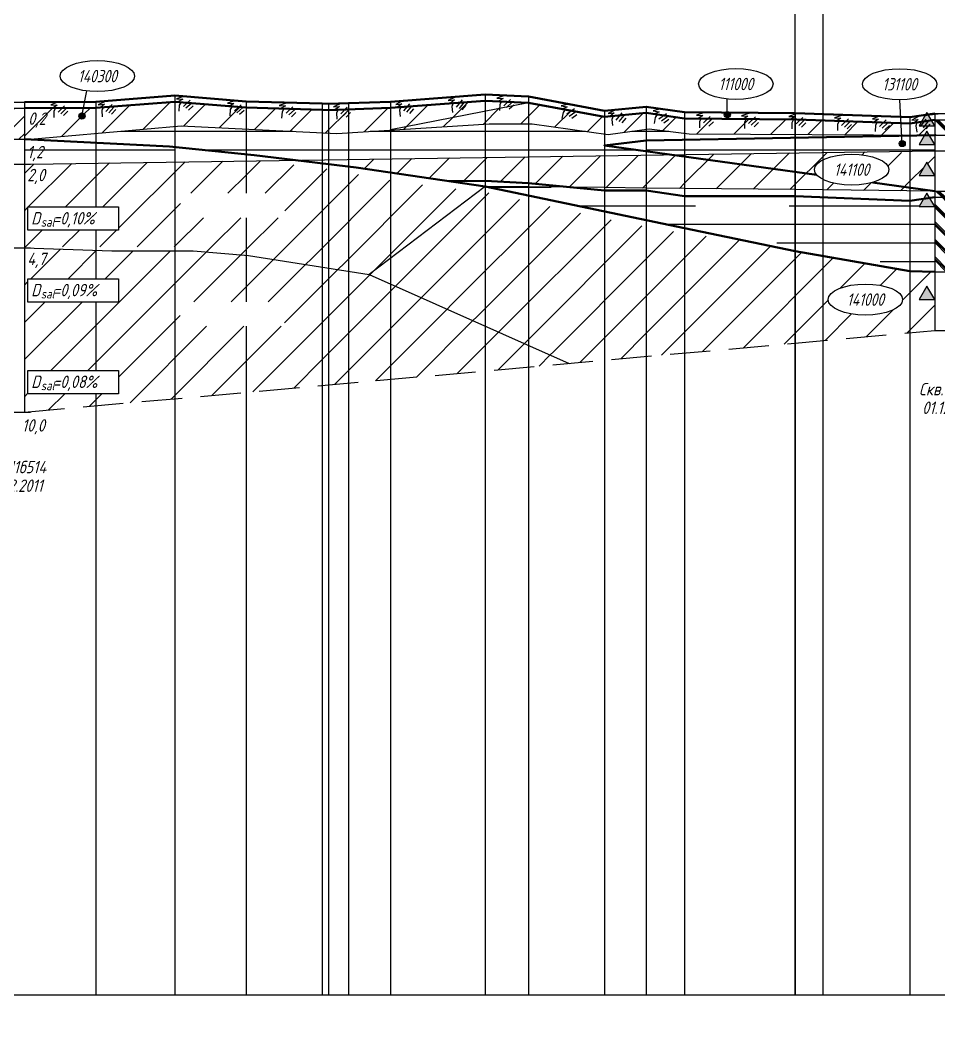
# Model space of a CAD drawing. Extents: x 0 to 1701, y -42 to 613.
# Drawn here: x 239.1 to 387.2, y 322.1 to 484.1 of the extents above; entities that cross this region are included whole.
import ezdxf
from ezdxf import colors
from ezdxf.entities.mleader import LeaderData, LeaderLine
from ezdxf.enums import TextEntityAlignment as Align
from ezdxf.math import Vec2, Vec3

# ---------------------------------------------------------------- set-up
doc = ezdxf.new("R2010")
doc.units = 0
doc.linetypes.add('ИИ27003', pattern=[9.5, 6.5, -3])
for name, color, linetype, lineweight in [('ИИ_ГЕОЛОГИЯ_025', 7, 'Continuous', 25), ('ИИ_ГЕОЛОГИЯ_050', 7, 'Continuous', 50), ('ИИ_ПРОФИЛЬ_025', 7, 'Continuous', 25)]:
    doc.layers.add(name, color=color, linetype=linetype, lineweight=lineweight)
doc.layers.add('Профиль', color=7, linetype='Continuous')
doc.layers.add('ТХ-Л', color=140, linetype='Continuous')
doc.styles.add('VNIPISIMPLEXCUR', font='simplex.shx', dxfattribs={"width": 0.8, "oblique": 15})
doc.linetypes.add('ИИ27001', pattern='A,2.5,[1,3dservice.shx,S=1.85,R=180.00002,X=0,Y=0],2.5,-1', length=6)
doc.linetypes.add('ИИ27002', pattern='A,2,-0.6,[1,3dservice.shx,S=0.6,R=30.000013,X=0.9,Y=0],-0.6,[1,3dservice.shx,S=0.6,R=-30.000013,X=0.3,Y=0],-0.6,[1,3dservice.shx,S=0.6,R=209.999975,X=-0.3,Y=0],-0.6,[1,3dservice.shx,S=0.6,R=150.000007,X=-0.9,Y=0],-0.6,2', length=7)
doc.linetypes.add('ИИ27005', pattern='A,2.5,[1,3dservice.shx,S=1.85,R=180.00002,X=0,Y=0],2.5,-2,[4,3dservice.shx,S=0.5,R=0,X=0,Y=0],-2', length=9)
pattern_1 = [(0, (-26.376, -40.787), (0, 3), [])]
pattern_2 = [(45, (-26.376, -40.787), (-3, 3), [])]
pattern_3 = [(135, (-26.376, -40.787), (-1.4142136, -1.4142136), []), (135, (-26.5174, -40.9283), (-1.4142136, -1.4142136), []), (135, (-26.2346, -40.6455), (-1.4142136, -1.4142136), [])]

# ---------------------------------------------------------------- blocks, each defined once
blk = doc.blocks.new('ИИ25020')
at = {"color": 0, "linetype": 'Continuous', "lineweight": 25}
blk.add_ellipse((0, 0), major_axis=(-6, 0), ratio=0.416667, dxfattribs=at)
at = {"color": 0, "linetype": 'Continuous', "style": 'VNIPISIMPLEXCUR', "oblique": 15, "width": 0.75}
blk.add_attdef('INDEX', text='', height=2, dxfattribs=at).set_placement((0, 0), align=Align.MIDDLE_CENTER)
blk = doc.blocks.new('ИИ25004')
at = {"linetype": 'Continuous', "lineweight": 25}
blk.add_hatch(color=0, dxfattribs=at).paths.add_polyline_path([(-2.5, 0), (0, 0), (-1.25, 2.17)])
at = {"color": 0, "linetype": 'Continuous', "lineweight": 25}
blk.add_lwpolyline([(-2.5, 0), (0, 0), (-1.25, 2.17)], close=True, dxfattribs=at)
blk = doc.blocks.new('ИИ25010')
at = {"color": 0, "linetype": 'Continuous', "lineweight": 25}
for points in [[(0, 0), (3, 0), (0.5, -1), (2.5, -1), (1, -2), (2, -2), (1.5, -3), (1.5, -5)], [(4.94, -1.23), (2.82, -3.35)], [(5.47, -2.12), (3.7, -3.88)], [(6, -3), (4.59, -4.41)]]:
    blk.add_lwpolyline(points, dxfattribs=at)
blk = doc.blocks.new('ИИ16001')
at = {"linetype": 'Continuous', "lineweight": 25}
h = blk.add_hatch(color=0, dxfattribs=at)
edge = h.paths.add_edge_path()
edge.add_arc((0, 0), 0.5, 0, 360)
at = {"color": 0, "linetype": 'Continuous', "lineweight": 25}
blk.add_circle((0, 0), 0.5, dxfattribs=at)

msp = doc.modelspace()

# ---------------------------------------------------------------- hatches: boundary and pattern name
at = {"layer": 'ИИ_ГЕОЛОГИЯ_025'}
h = msp.add_hatch(dxfattribs=at)
h.set_pattern_fill('ИИ_КОНСИСТЕНЦИЯ_04', color=256, pattern_type=2)
h.set_pattern_definition([(45, (-26.376, -40.787), (-1.4142136, 1.4142136), [])])
h.paths.add_polyline_path([(239.815, 469.925), (237.815, 469.925), (237.815, 464.925), (239.815, 464.925)])
h = msp.add_hatch(dxfattribs=at)
h.set_pattern_fill('ИИ_СУГЛИНОК', color=256, pattern_type=2)
h.set_pattern_definition(pattern_2)
h.paths.add_polyline_path([(251.315, 469.975), (249.336, 469.967), (249.183, 469.171, -0.3597467), (249.589, 468.68, -1), (248.589, 468.68, -0.4708622), (249.183, 469.171), (249.336, 469.967), (239.815, 469.925), (239.815, 464.925), (240.815, 464.925), (251.315, 465.856)])
h.paths.add_polyline_path([(264.065, 470.975), (252.496, 470.068), (252.493, 470.059), (251.994, 470.023), (252.002, 470.029), (251.315, 469.975), (251.315, 465.856), (264.065, 466.986)])
h.paths.add_polyline_path([(275.565, 470.025), (273.286, 470.213), (273.279, 470.201), (272.78, 470.229), (272.818, 470.252), (264.065, 470.975), (264.065, 466.986), (265.103, 467.078), (275.565, 466.575)])
h.paths.add_polyline_path([(239.549, 466.436), (244.092, 466.117), (245.049, 469.689), (240.506, 470.008)], flags=9)
h = msp.add_hatch(dxfattribs=at)
h.set_pattern_fill('ИИ_СУГЛИНОК', color=256, pattern_type=2)
h.set_pattern_definition(pattern_2)
h.paths.add_polyline_path([(287.815, 469.675), (281.625, 469.852), (281.615, 469.835), (281.116, 469.864), (281.121, 469.867), (275.565, 470.025), (275.565, 466.575), (287.815, 465.987)])
h.paths.add_polyline_path([(288.815, 469.625), (287.815, 469.675), (287.815, 465.987), (288.815, 465.938)])
h.paths.add_polyline_path([(292.065, 469.725), (288.815, 469.625), (288.815, 465.938), (290.181, 465.873), (292.065, 465.993)])
h.paths.add_polyline_path([(298.815, 469.975), (292.065, 469.725), (292.065, 465.993), (298.815, 466.425)])
h.paths.add_polyline_path([(314.065, 469.441), (314.065, 471.125), (308.584, 470.712), (308.437, 470.697), (308.442, 470.701), (298.815, 469.975), (298.815, 466.425)])
h.paths.add_polyline_path([(316.437, 470.546), (316.699, 471.012), (314.065, 471.125), (314.065, 469.441), (316.407, 469.904)])
h = msp.add_hatch(dxfattribs=at)
h.set_pattern_fill('ИИ_СУГЛИНОК', color=256, pattern_type=2)
h.set_pattern_definition(pattern_2)
h.paths.add_polyline_path([(314.065, 469.441), (298.815, 466.425), (314.065, 467.4)])
h.paths.add_polyline_path([(321.065, 470.825), (314.065, 469.441), (314.065, 467.4), (314.727, 467.443), (321.065, 467.443)])
h.paths.add_polyline_path([(333.315, 468.525), (326.99, 469.713), (326.983, 469.704), (326.491, 469.793), (326.513, 469.802), (321.065, 470.825), (321.065, 467.443), (321.67, 467.443), (333.315, 465.779)])
h.paths.add_polyline_path([(340.065, 469.175), (334.704, 468.659), (334.701, 468.652), (334.203, 468.605), (334.212, 468.612), (333.315, 468.525), (333.315, 465.779), (333.907, 465.694), (340.065, 466.533)])
h.paths.add_polyline_path([(346.235, 468.275), (341.822, 468.919), (341.812, 468.904), (341.318, 468.982), (341.335, 468.99), (340.065, 469.175), (340.065, 466.533), (340.549, 466.599), (346.235, 465.908)])
h = msp.add_hatch(dxfattribs=at)
h.set_pattern_fill('ИИ_ГЛИНА', color=256, pattern_type=2)
h.set_pattern_definition(pattern_1)
h.paths.add_polyline_path([(251.315, 464.356), (239.815, 464.925), (239.815, 460.925), (240.815, 460.925), (251.315, 461.08)])
h.paths.add_polyline_path([(251.315, 465.856), (240.815, 464.925), (239.815, 464.925), (251.315, 464.356)])
h.paths.add_polyline_path([(264.065, 466.986), (251.315, 465.856), (251.315, 464.356), (254.565, 464.195), (258.96, 464.179), (264.065, 464.136)])
h.paths.add_polyline_path([(264.065, 462.939), (251.315, 463.357), (251.315, 461.08), (264.065, 461.268)])
h.paths.add_polyline_path([(263.189, 463.768), (254.565, 464.195), (251.315, 464.206), (251.315, 463.357), (264.065, 462.939), (264.065, 463.679)])
h.paths.add_polyline_path([(239.41, 461.043), (243.649, 460.724), (244.606, 464.295), (240.367, 464.614)], flags=9)
h = msp.add_hatch(dxfattribs=at)
h.set_pattern_fill('ИИ_ГЛИНА', color=256, pattern_type=2)
h.set_pattern_definition(pattern_1)
h.paths.add_polyline_path([(275.565, 466.575), (265.103, 467.078), (264.065, 466.986), (264.065, 464.136), (275.565, 464.038)])
h.paths.add_polyline_path([(275.565, 464.038), (264.065, 464.136), (264.065, 463.679), (275.565, 462.519)])
h.paths.add_polyline_path([(264.676, 462.919), (264.065, 462.939), (264.065, 461.268), (275.565, 461.438), (275.565, 461.712)])
h = msp.add_hatch(dxfattribs=at)
h.set_pattern_fill('ИИ_ГЛИНА', color=256, pattern_type=2)
h.set_pattern_definition(pattern_1)
h.paths.add_polyline_path([(314.065, 467.4), (298.815, 466.425), (298.815, 463.841), (299.643, 463.834), (314.065, 463.767)])
h.paths.add_polyline_path([(314.065, 463.767), (299.643, 463.834), (298.815, 463.841), (298.815, 461.781), (314.065, 462.006)])
h.paths.add_polyline_path([(321.065, 467.443), (314.727, 467.443), (314.065, 467.4), (314.065, 463.767), (321.065, 463.734)])
h.paths.add_polyline_path([(321.065, 463.734), (314.065, 463.767), (314.065, 462.006), (321.065, 462.109)])
h = msp.add_hatch(dxfattribs=at)
h.set_pattern_fill('ИИ_ГЛИНА', color=256, pattern_type=2)
h.set_pattern_definition(pattern_1)
h.paths.add_polyline_path([(333.315, 465.779), (321.67, 467.443), (321.065, 467.443), (321.065, 463.734), (333.315, 463.677)])
h.paths.add_polyline_path([(333.315, 463.677), (321.065, 463.734), (321.065, 462.109), (333.315, 462.29)])
h.paths.add_polyline_path([(340.065, 466.533), (333.907, 465.694), (333.315, 465.779), (333.315, 463.934), (340.065, 464.721)])
h.paths.add_polyline_path([(335.238, 463.669), (333.315, 463.677), (333.315, 462.29), (340.065, 462.389), (340.065, 463.002)])
h = msp.add_hatch(dxfattribs=at)
h.set_pattern_fill('ИИ_СУГЛИНОК', color=256, pattern_type=2)
h.set_pattern_definition(pattern_2)
h.paths.add_polyline_path([(363.806, 468.1), (363.306, 468.111), (363.327, 468.125), (356.171, 468.188), (356.165, 468.176), (355.665, 468.187), (355.673, 468.192), (346.235, 468.275), (346.235, 465.908), (347, 465.815), (364.065, 465.712), (364.065, 468.118), (363.817, 468.12)])
h.paths.add_polyline_path([(371.162, 467.853), (370.662, 467.864), (370.706, 467.892), (364.33, 468.116), (364.065, 468.118), (364.065, 465.712), (381.247, 465.608), (381.145, 467.525), (371.174, 467.875)])
h.paths.add_polyline_path([(386.565, 467.075), (384.065, 467.075), (384.46, 467.76), (382.565, 467.475), (382.565, 465.6), (384.936, 465.585), (385.315, 466.24), (385.696, 465.581), (386.565, 465.575)])
h = msp.add_hatch(dxfattribs=at)
h.set_pattern_fill('ИИ_КОНСИСТЕНЦИЯ_05', color=256, pattern_type=2)
h.set_pattern_definition(pattern_3)
h.paths.add_polyline_path([(388.565, 468.075), (386.565, 468.075), (386.565, 465.575), (388.565, 465.575)])
h = msp.add_hatch(dxfattribs=at)
h.set_pattern_fill('ИИ_ГЛИНА', color=256, pattern_type=2)
h.set_pattern_definition(pattern_1)
h.paths.add_polyline_path([(287.815, 465.987), (275.565, 466.575), (275.565, 464.038), (287.815, 463.934)])
h.paths.add_polyline_path([(287.815, 463.934), (275.565, 464.038), (275.565, 462.519), (276.838, 462.39), (283.691, 461.558), (287.815, 461.619)])
h = msp.add_hatch(dxfattribs=at)
h.set_pattern_fill('ИИ_ГЛИНА', color=256, pattern_type=2)
h.set_pattern_definition(pattern_1)
h.paths.add_polyline_path([(288.815, 465.938), (287.815, 465.987), (287.815, 463.934), (288.815, 463.926)])
h.paths.add_polyline_path([(288.815, 463.926), (287.815, 463.934), (287.815, 461.619), (288.815, 461.633)])
h.paths.add_polyline_path([(292.065, 463.898), (288.815, 463.926), (288.815, 461.633), (292.065, 461.681)])
h.paths.add_polyline_path([(292.065, 465.993), (290.181, 465.873), (288.815, 465.938), (288.815, 463.926), (292.065, 463.898)])
h.paths.add_polyline_path([(298.815, 466.425), (292.065, 465.993), (292.065, 463.898), (298.815, 463.841)])
h.paths.add_polyline_path([(298.815, 463.841), (292.065, 463.898), (292.065, 461.681), (298.815, 461.781)])
h = msp.add_hatch(dxfattribs=at)
h.set_pattern_fill('ИИ_ГЛИНА', color=256, pattern_type=2)
h.set_pattern_definition(pattern_1)
h.paths.add_polyline_path([(346.235, 465.908), (340.549, 466.599), (340.065, 466.533), (340.065, 464.721), (346.235, 464.834)])
h.paths.add_polyline_path([(364.065, 465.162), (346.235, 464.834), (346.235, 463.518), (364.065, 463.146)])
h.paths.add_polyline_path([(364.065, 463.146), (346.235, 463.518), (346.235, 462.48), (364.065, 462.743)])
h = msp.add_hatch(dxfattribs=at)
h.set_pattern_fill('ИИ_ГЛИНА', color=256, pattern_type=2)
h.set_pattern_definition(pattern_1)
h.paths.add_polyline_path([(346.235, 464.834), (340.065, 464.721), (340.065, 463.646), (346.235, 463.518)])
h.paths.add_polyline_path([(346.235, 463.518), (340.065, 463.646), (340.065, 463.002), (344.068, 462.448), (346.235, 462.48)])
h.paths.add_polyline_path([(364.065, 465.162), (346.235, 464.834), (346.235, 463.518), (364.065, 463.146)])
h.paths.add_polyline_path([(364.065, 463.146), (346.235, 463.518), (346.235, 462.48), (364.065, 462.743)])
h.paths.add_polyline_path([(364.065, 465.712), (347, 465.815), (346.235, 465.908), (346.235, 464.834), (364.065, 465.162)])
h = msp.add_hatch(dxfattribs=at)
h.set_pattern_fill('ИИ_ГЛИНА', color=256, pattern_type=2)
h.set_pattern_definition(pattern_1)
h.paths.add_polyline_path([(364.065, 465.162), (346.235, 464.834), (346.235, 463.518), (364.065, 463.146)])
h.paths.add_polyline_path([(381.294, 464.739), (381.254, 465.478), (364.065, 465.162), (364.065, 463.146), (375.4, 462.911), (382.565, 463.016), (382.565, 465.502), (381.254, 465.478), (381.294, 464.739, -0.4299056), (381.82, 464.24, -1), (380.82, 464.24, -0.3986937)])
h = msp.add_hatch(dxfattribs=at)
h.set_pattern_fill('ИИ_ГЛИНА', color=256, pattern_type=2)
h.set_pattern_definition(pattern_1)
h.paths.add_polyline_path([(380.82, 464.24, -0.3986937), (381.294, 464.739), (381.254, 465.478), (364.065, 465.162), (364.065, 463.146), (375.4, 462.911), (382.565, 463.016), (382.565, 465.502), (381.254, 465.478), (381.294, 464.739, -0.4299056), (381.82, 464.24, -1)])
h = msp.add_hatch(dxfattribs=at)
h.set_pattern_fill('ИИ_ГЛИНА', color=256, pattern_type=2)
h.set_pattern_definition(pattern_1)
h.paths.add_polyline_path([(384.913, 465.545), (382.565, 465.502), (382.565, 463.016), (386.565, 463.075), (386.565, 464.075), (384.065, 464.075)])
h = msp.add_hatch(dxfattribs=at)
h.set_pattern_fill('ИИ_СУГЛИНОК', color=256, pattern_type=2)
h.set_pattern_definition(pattern_2)
h.paths.add_polyline_path([(298.815, 461.781), (292.065, 461.681), (292.065, 460.54), (293.269, 460.394), (298.815, 459.576)])
h.paths.add_polyline_path([(314.065, 462.006), (298.815, 461.781), (298.815, 459.576), (308.235, 458.186), (314.065, 458.207)])
h.paths.add_polyline_path([(321.065, 462.109), (314.065, 462.006), (314.065, 458.207), (321.065, 457.852)])
h.paths.add_polyline_path([(333.315, 462.29), (321.065, 462.109), (321.065, 457.852), (328.023, 457.181), (333.315, 457.126)])
h.paths.add_polyline_path([(340.065, 462.389), (333.315, 462.29), (333.315, 457.126), (340.065, 457.056)])
h.paths.add_polyline_path([(346.235, 462.149), (344.068, 462.448), (340.065, 462.389), (340.065, 457.056), (346.235, 456.993)])
h = msp.add_hatch(dxfattribs=at)
h.set_pattern_fill('ИИ_СУГЛИНОК', color=256, pattern_type=2)
h.set_pattern_definition(pattern_2)
h.paths.add_polyline_path([(346.235, 462.149), (346.235, 456.993), (364.065, 456.808), (364.065, 459.685)])
h.paths.add_polyline_path([(364.065, 462.743), (346.235, 462.48), (346.235, 462.149), (364.065, 459.685)])
h.paths.add_polyline_path([(382.565, 462.761), (375.4, 462.911), (364.065, 462.743), (364.065, 459.685), (364.065, 456.808), (382.565, 456.617)])
edge = h.paths.add_edge_path(flags=16)
edge.add_ellipse((373.168, 460.031), major_axis=(-6, 0), ratio=0.4166667, start_angle=0, end_angle=360)
h.paths.add_polyline_path([(368.891, 458.665), (377.177, 458.397), (377.981, 461.397), (369.695, 461.665)], flags=8)
h = msp.add_hatch(dxfattribs=at)
h.set_pattern_fill('ИИ_СУГЛИНОК', color=256, pattern_type=2)
h.set_pattern_definition(pattern_2)
h.paths.add_polyline_path([(386.565, 462.678), (385.161, 462.707), (382.565, 462.761), (382.565, 457.128), (386.565, 456.575), (386.565, 459.075), (384.065, 459.075), (385.315, 461.24), (386.565, 459.075)])
h = msp.add_hatch(dxfattribs=at)
h.set_pattern_fill('ИИ_СУГЛИНОК', color=256, pattern_type=2)
h.set_pattern_definition(pattern_2)
h.paths.add_polyline_path([(251.315, 461.08), (240.815, 460.925), (239.815, 460.925), (239.815, 447.603), (240.318, 447.561), (251.315, 447.561), (251.315, 450.263), (240.381, 450.263), (240.381, 454.018), (251.315, 454.018)])
h.paths.add_polyline_path([(264.065, 461.268), (251.315, 461.08), (251.315, 454.018), (254.985, 454.018), (254.985, 450.263), (251.315, 450.263), (251.315, 447.561), (253.723, 447.561), (264.065, 447.561)])
h.paths.add_polyline_path([(275.565, 461.438), (264.065, 461.268), (264.065, 447.561), (264.354, 447.561), (273.578, 447.465), (275.565, 447.187), (275.565, 452.283), (264.993, 452.283), (264.993, 456.211), (275.565, 456.211)])
h.paths.add_polyline_path([(239.41, 457.346), (243.953, 457.027), (244.91, 460.599), (240.367, 460.918)], flags=9)
h = msp.add_hatch(dxfattribs=at)
h.set_pattern_fill('ИИ_СУГЛИНОК', color=256, pattern_type=2)
h.set_pattern_definition(pattern_2)
h.paths.add_polyline_path([(287.815, 460.228), (279.401, 461.287), (277.749, 461.47), (275.565, 461.438), (275.565, 456.211), (281.795, 456.211), (281.795, 452.283), (275.565, 452.283), (275.565, 447.187), (287.815, 445.475)])
h.paths.add_polyline_path([(288.815, 460.102), (287.815, 460.228), (287.815, 445.475), (288.815, 445.335)])
h.paths.add_polyline_path([(292.065, 459.533), (289.235, 460.049), (288.815, 460.102), (288.815, 445.335), (292.065, 444.88)])
h.paths.add_polyline_path([(298.815, 458.302), (292.065, 459.533), (292.065, 444.88), (295.827, 444.354), (298.815, 442.922)])
h.paths.add_polyline_path([(314.065, 456.388), (300.366, 458.019), (298.815, 458.302), (298.815, 442.922), (310.532, 437.304), (314.065, 435.694)])
h.paths.add_polyline_path([(321.065, 454.873), (314.441, 456.343), (314.065, 456.388), (314.065, 435.694), (321.065, 432.505)])
h.paths.add_polyline_path([(333.315, 452.193), (325.746, 453.834), (321.065, 454.873), (321.065, 432.505), (326.051, 430.233), (329.15, 428.93), (333.315, 429.304)])
h.paths.add_polyline_path([(340.065, 450.824), (337.85, 451.21), (333.315, 452.193), (333.315, 429.304), (340.065, 429.908)])
h = msp.add_hatch(dxfattribs=at)
h.set_pattern_fill('ИИ_ГЛИНА', color=256, pattern_type=2)
h.set_pattern_definition(pattern_1)
h.paths.add_polyline_path([(321.065, 457.253), (314.065, 457.325), (321.065, 455.866)])
h.paths.add_polyline_path([(333.315, 456.671), (328.023, 457.181), (321.065, 457.253), (321.065, 455.866), (333.315, 453.312)])
h.paths.add_polyline_path([(340.065, 456.675), (333.315, 456.671), (333.315, 453.312), (340.065, 451.904)])
h.paths.add_polyline_path([(346.235, 455.775), (340.065, 456.675), (340.065, 451.904), (346.235, 450.618)])
h.paths.add_polyline_path([(364.065, 456.808), (346.235, 456.993), (346.235, 455.775), (364.065, 455.759)])
h.paths.add_polyline_path([(364.065, 455.759), (346.235, 455.775), (346.235, 450.618), (353.363, 449.117), (356.4, 448.948), (364.065, 447.757)])
h.paths.add_polyline_path([(348.003, 451.564), (348.003, 455.566), (363.072, 455.566), (363.072, 451.564)], flags=16)
h.paths.add_polyline_path([(382.565, 454.975), (364.065, 455.759), (364.065, 447.757), (366.623, 447.36), (378.436, 445.09), (382.565, 444.868)])
h.paths.add_polyline_path([(386.565, 454.075), (384.065, 454.075), (384.776, 455.307), (382.565, 454.975), (382.565, 444.868), (386.565, 444.652)])
h.paths.add_polyline_path([(347.778, 451.752), (362.521, 451.395), (363.593, 455.395), (348.85, 455.752)], flags=24)
h.paths.add_polyline_path([(349.476, 451.832), (351.234, 451.698), (351.635, 453.198), (349.878, 453.332)], flags=8)
h = msp.add_hatch(dxfattribs=at)
h.set_pattern_fill('ИИ_КОНСИСТЕНЦИЯ_05', color=256, pattern_type=2)
h.set_pattern_definition(pattern_3)
h.paths.add_polyline_path([(388.565, 456.575), (386.565, 456.575), (386.565, 455.575), (388.565, 455.575)])
h = msp.add_hatch(dxfattribs=at)
h.set_pattern_fill('ИИ_КОНСИСТЕНЦИЯ_05', color=256, pattern_type=2)
h.set_pattern_definition(pattern_3)
h.paths.add_polyline_path([(388.565, 455.575), (386.565, 455.575), (386.565, 443.575), (388.565, 443.575)])
h = msp.add_hatch(dxfattribs=at)
h.set_pattern_fill('ИИ_СУГЛИНОК', color=256, pattern_type=2)
h.set_pattern_definition(pattern_2)
h.paths.add_polyline_path([(346.235, 449.748), (340.065, 450.824), (340.065, 429.908), (346.235, 430.461)])
h.paths.add_polyline_path([(353.363, 449.117), (348.222, 449.402), (346.235, 449.748), (346.235, 430.461), (364.065, 432.059), (364.065, 446.863)])
h.paths.add_polyline_path([(364.065, 432.059), (382.565, 433.717), (382.565, 443.681), (364.065, 446.863)])
edge = h.paths.add_edge_path(flags=16)
edge.add_ellipse((375.389, 439.077), major_axis=(-6, 0), ratio=0.4166667, start_angle=0, end_angle=360)
h.paths.add_polyline_path([(370.969, 437.711), (379.54, 437.443), (380.344, 440.443), (371.773, 440.711)], flags=8)
h = msp.add_hatch(dxfattribs=at)
h.set_pattern_fill('ИИ_СУГЛИНОК', color=256, pattern_type=2)
h.set_pattern_definition(pattern_2)
h.paths.add_polyline_path([(251.315, 442.44), (251.315, 447.025), (239.815, 447.425), (239.815, 420.925), (251.315, 421.956), (251.315, 423.891), (240.381, 423.891), (240.381, 427.646), (251.315, 427.646), (251.315, 438.685), (240.381, 438.685), (240.381, 442.44)])
h.paths.add_polyline_path([(251.315, 442.44), (254.985, 442.44), (254.985, 438.685), (251.315, 438.685), (251.315, 427.646), (254.985, 427.646), (254.985, 423.891), (251.315, 423.891), (251.315, 421.956), (264.065, 423.098), (264.065, 446.935), (253.895, 446.935), (251.315, 447.025)])
h.paths.add_polyline_path([(264.065, 446.935), (264.065, 423.098), (275.565, 424.129), (275.565, 434.774), (264.914, 434.774), (264.914, 438.702), (275.565, 438.702), (275.565, 446.205), (267.003, 446.935)])
h.paths.add_polyline_path([(275.565, 446.205), (275.565, 438.702), (281.717, 438.702), (281.717, 434.774), (275.565, 434.774), (275.565, 424.129), (287.815, 425.226), (287.815, 444.298), (275.911, 446.175)])
h.paths.add_polyline_path([(239.41, 443.824), (243.953, 443.505), (244.91, 447.076), (240.367, 447.395)], flags=9)
h = msp.add_hatch(dxfattribs=at)
h.set_pattern_fill('ИИ_СУГЛИНОК', color=256, pattern_type=2)
h.set_pattern_definition(pattern_2)
h.paths.add_polyline_path([(275.565, 447.187), (273.578, 447.465), (264.354, 447.561), (264.065, 447.561), (264.065, 446.935), (267.003, 446.935), (275.565, 446.205)])
h.paths.add_polyline_path([(275.565, 447.187), (275.565, 446.205), (275.911, 446.175), (287.815, 444.298), (287.815, 445.475)])
h.paths.add_polyline_path([(288.815, 445.335), (287.815, 445.475), (287.815, 444.298), (288.815, 444.14)])
h.paths.add_polyline_path([(292.065, 444.88), (288.815, 445.335), (288.815, 444.14), (292.065, 443.627)])
h.paths.add_polyline_path([(295.827, 444.354), (292.065, 444.88), (292.065, 443.627), (295.393, 443.102), (298.815, 441.583), (298.815, 442.922)])
h.paths.add_polyline_path([(298.815, 442.922), (298.815, 441.583), (314.065, 434.813), (314.065, 435.694), (310.532, 437.304)])
h = msp.add_hatch(dxfattribs=at)
h.set_pattern_fill('ИИ_СУГЛИНОК', color=256, pattern_type=2)
h.set_pattern_definition(pattern_2)
h.paths.add_polyline_path([(288.815, 444.14), (287.815, 444.298), (287.815, 425.226), (288.815, 425.316)])
h.paths.add_polyline_path([(292.065, 443.627), (288.815, 444.14), (288.815, 425.316), (292.065, 425.607)])
h.paths.add_polyline_path([(298.815, 441.583), (295.393, 443.102), (292.065, 443.627), (292.065, 425.607), (298.815, 426.212)])
h.paths.add_polyline_path([(314.065, 434.813), (298.815, 441.583), (298.815, 426.212), (314.065, 427.579)])
h.paths.add_polyline_path([(321.065, 431.706), (314.065, 434.813), (314.065, 427.579), (321.065, 428.206)])
h.paths.add_polyline_path([(321.065, 431.706), (321.065, 428.206), (327.625, 428.794)])
h = msp.add_hatch(dxfattribs=at)
h.set_pattern_fill('ИИ_СУГЛИНОК', color=256, pattern_type=2)
h.set_pattern_definition(pattern_2)
h.paths.add_polyline_path([(385.315, 441.24), (386.565, 439.075), (386.565, 443.575), (382.565, 443.681), (382.565, 433.717), (386.565, 434.075), (386.565, 439.075), (384.065, 439.075)])
h = msp.add_hatch(dxfattribs=at)
h.set_pattern_fill('ИИ_СУГЛИНОК', color=256, pattern_type=2)
h.set_pattern_definition(pattern_2)
h.paths.add_polyline_path([(314.065, 435.694), (314.065, 434.813), (321.065, 431.706), (321.065, 432.505)])
h.paths.add_polyline_path([(321.065, 432.505), (321.065, 431.706), (327.625, 428.794), (329.15, 428.93), (326.051, 430.233)])

# ---------------------------------------------------------------- linework, layer by layer
at = {"layer": 'ИИ_ГЕОЛОГИЯ_025', "flags": 128}
for points in [[(249.089, 468.68), (249.864, 472.717)], [(237.815, 470.925), (240.815, 470.925)], [(237.815, 469.925), (240.815, 469.925)], [(239.815, 469.925), (251.315, 469.975), (264.065, 470.975), (275.565, 470.025), (287.815, 469.675), (288.815, 469.625), (292.065, 469.725), (298.815, 469.975), (314.065, 471.125), (321.065, 470.825), (333.315, 468.525), (340.065, 469.175), (346.235, 468.275), (364.065, 468.125), (382.565, 467.475), (386.565, 468.075)], [(353.119, 468.879), (353.119, 471.411)], [(381.32, 464.24), (380.943, 471.304)], [(386.565, 469.075), (389.565, 469.075)], [(240.815, 464.925), (265.103, 467.078), (290.181, 465.873), (314.727, 467.443), (321.67, 467.443), (333.907, 465.694), (340.549, 466.599), (347, 465.815), (386.565, 465.575)], [(386.565, 468.075), (389.565, 468.075)], [(386.565, 465.575), (389.565, 465.575)], [(237.815, 464.925), (240.815, 464.925)], [(240.815, 460.925), (386.565, 463.075)], [(386.565, 463.075), (389.565, 463.075)], [(237.815, 460.925), (240.815, 460.925)], [(386.565, 456.575), (364.065, 456.808), (346.235, 456.993), (340.065, 457.056), (333.315, 457.126), (321.065, 457.253), (314.065, 457.325), (321.065, 455.866), (333.315, 453.312), (340.065, 451.904), (346.235, 450.618), (364.065, 446.863), (382.907, 443.672), (386.565, 443.575)], [(386.565, 456.575), (389.565, 456.575)], [(386.565, 455.575), (389.565, 455.575)], [(237.815, 447.425), (240.815, 447.425)], [(239.815, 447.425), (253.895, 446.935), (267.003, 446.935), (275.911, 446.175), (295.393, 443.102), (327.625, 428.794)], [(386.565, 443.575), (389.565, 443.575)], [(386.565, 434.075), (389.565, 434.075)], [(237.815, 420.925), (240.815, 420.925)]]:
    msp.add_lwpolyline(points, dxfattribs=at)
at = {"layer": 'ИИ_ГЕОЛОГИЯ_025', "linetype": 'Continuous', "flags": 128}
for points in [[(239.815, 470.925), (239.815, 420.925)], [(386.565, 469.075), (386.565, 434.075)]]:
    msp.add_lwpolyline(points, dxfattribs=at)
at = {"layer": 'ИИ_ГЕОЛОГИЯ_025', "linetype": 'ИИ27002', "flags": 128}
for points in [[(321.065, 470.825), (298.815, 466.425)], [(314.065, 457.325), (295.393, 443.102)]]:
    msp.add_lwpolyline(points, dxfattribs=at)
at = {"layer": 'ИИ_ГЕОЛОГИЯ_025', "flags": 128}
for points in [[(240.381, 454.018), (254.985, 454.018), (254.985, 450.263), (240.381, 450.263)], [(240.381, 442.44), (254.985, 442.44), (254.985, 438.685), (240.381, 438.685)], [(240.381, 427.646), (254.985, 427.646), (254.985, 423.891), (240.381, 423.891)]]:
    msp.add_lwpolyline(points, close=True, dxfattribs=at)
at = {"layer": 'ИИ_ГЕОЛОГИЯ_025', "linetype": 'ИИ27003', "flags": 128}
msp.add_lwpolyline([(239.815, 420.925), (386.565, 434.075)], dxfattribs=at)
at = {"layer": 'ИИ_ГЕОЛОГИЯ_050', "linetype": 'ИИ27001', "flags": 128}
for points in [[(239.815, 470.929), (251.315, 470.975), (264.065, 471.975), (275.565, 471.025), (287.815, 470.675), (288.815, 470.625), (292.065, 470.725), (298.815, 470.975), (314.065, 472.125), (321.065, 471.825), (333.315, 469.525), (340.065, 470.175), (346.235, 469.275), (364.065, 469.125), (382.565, 468.475), (386.565, 469.075)], [(386.565, 468.075), (382.565, 467.475), (364.33, 468.116), (346.235, 468.275), (340.065, 469.175), (333.315, 468.525), (321.065, 470.825), (314.065, 471.125), (298.815, 469.975), (288.815, 469.625), (287.815, 469.675), (275.565, 470.025), (264.065, 470.975), (251.315, 469.975), (239.815, 469.925)], [(367.501, 459.21), (333.315, 463.934), (340.065, 464.721), (386.565, 465.575)], [(239.815, 464.925), (263.189, 463.768), (276.838, 462.39), (293.269, 460.394)], [(293.269, 460.394), (314.065, 457.325), (346.235, 450.618), (364.065, 446.863), (382.565, 443.681), (386.565, 443.575)], [(386.565, 456.575), (376.533, 457.962)]]:
    msp.add_lwpolyline(points, dxfattribs=at)
at = {"layer": 'ИИ_ГЕОЛОГИЯ_050', "linetype": 'ИИ27005', "flags": 128}
msp.add_lwpolyline([(386.565, 455.575), (382.565, 454.975), (364.065, 455.759), (346.235, 455.775), (340.065, 456.675), (333.315, 456.671), (321.065, 457.852), (314.065, 458.207), (308.235, 458.186)], dxfattribs=at)
at = {"layer": 'ИИ_ПРОФИЛЬ_025', "flags": 128}
for points in [[(238.815, 470.925), (251.315, 470.975), (264.065, 471.975), (275.565, 471.025), (287.815, 470.675), (288.815, 470.625), (292.065, 470.725), (298.815, 470.975), (314.065, 472.125), (321.065, 471.825), (333.315, 469.525), (340.065, 470.175), (346.235, 469.275), (364.065, 469.125), (382.565, 468.475), (387.565, 469.075)], [(264.065, 471.975), (264.065, 326.975)], [(314.065, 472.125), (314.065, 326.975)], [(321.065, 471.825), (321.065, 326.975)], [(251.315, 470.975), (251.315, 454.018)], [(275.565, 471.025), (275.565, 456.211)], [(287.815, 470.675), (287.815, 326.975)], [(288.815, 470.625), (288.815, 326.975)], [(292.065, 470.725), (292.065, 326.975)], [(298.815, 470.975), (298.815, 326.975)], [(340.065, 470.175), (340.065, 326.975)], [(333.315, 469.525), (333.315, 326.975)], [(346.235, 469.275), (346.235, 326.975)], [(364.065, 469.125), (364.065, 326.975)], [(382.565, 468.475), (382.565, 326.975)], [(275.565, 452.283), (275.565, 438.702)], [(251.315, 450.263), (251.315, 442.44)], [(251.315, 438.685), (251.315, 427.646)], [(275.565, 434.774), (275.565, 326.975)], [(251.315, 423.891), (251.315, 326.975)], [(114.065, 326.975), (1064.065, 326.975)]]:
    msp.add_lwpolyline(points, dxfattribs=at)
at = {"layer": 'Профиль'}
msp.add_lwpolyline([(238.815, 470.925), (251.315, 470.975), (264.065, 471.975), (275.565, 471.025), (287.815, 470.675), (288.815, 470.625), (292.065, 470.725), (298.815, 470.975), (314.065, 472.125), (321.065, 471.825), (333.315, 469.525), (340.065, 470.175), (346.235, 469.275), (364.065, 469.125), (382.565, 468.475), (387.565, 469.075)], dxfattribs=at)
at = {"layer": 'ТХ-Л'}
for p, q in [((364.065, 326.975), (364.065, 569.695)), ((368.565, 326.975), (368.565, 547.78))]:
    msp.add_line(p, q, dxfattribs=at)

# ---------------------------------------------------------------- block references
at = {"layer": 'ИИ_ГЕОЛОГИЯ_025'}
for p, values in [((251.568, 475.114), {'INDEX': '140300'}), ((354.502, 473.844), {'INDEX': '111000'}), ((380.906, 473.803), {'INDEX': '131100'}), ((373.168, 460.031), {'INDEX': '141100'}), ((375.389, 439.077), {'INDEX': '141000'})]:
    msp.add_blockref('ИИ25020', p, dxfattribs=at).add_auto_attribs(values)
for p, xscale, yscale, zscale, rotation in [((264.119, 471.974), 0.4999999999999999, 0.4999999999999999, 0.4999999999999999, 356.72094539), ((307.841, 471.643), 0.5, 0.5, 0.5, 5.707431470000001), ((315.76, 472.08), 0.5, 0.5, 0.5, 357.2417021051072), ((243.824, 470.958), 0.4999999999999999, 0.4999999999999999, 0.4999999999999999, 359.8552713399999), ((251.423, 470.984), 0.5, 0.5, 0.5, 4.157332940000001), ((272.338, 471.256), 0.4999999999999999, 0.4999999999999999, 0.4999999999999999, 356.72094539), ((280.674, 470.891), 0.4999999999999999, 0.4999999999999999, 0.4999999999999999, 356.72094539), ((289.352, 470.658), 0.5, 0.5, 0.5, 1.423295770000001), ((299.375, 471.028), 0.5, 0.5, 0.5, 5.707431470000001), ((326.178, 470.866), 0.5, 0.5, 0.5, 349.70076835), ((340.98, 470.048), 0.4999999999999999, 0.4999999999999999, 0.4999999999999999, 351.02218343), ((333.611, 469.553), 0.5, 0.5, 0.5, 5.422221809999998), ((347.924, 469.297), 0.4999999999999999, 0.4999999999999999, 0.4999999999999999, 358.72557138), ((355.188, 469.198), 0.4999999999999999, 0.4999999999999999, 0.4999999999999999, 358.72557138), ((362.829, 469.122), 0.4999999999999999, 0.4999999999999999, 0.4999999999999999, 358.72557138), ((370.185, 468.875), 0.4999999999999999, 0.4999999999999999, 0.4999999999999999, 358.72557138), ((376.28, 468.715), 0.4999999999999999, 0.4999999999999999, 0.4999999999999999, 358.72557138), ((382.576, 468.459), 0.5, 0.5, 0.5, 7.96060422)]:
    msp.add_blockref('ИИ25010', p, dxfattribs=dict(at, xscale=xscale, yscale=yscale, zscale=zscale, rotation=rotation))
for name, p in [('ИИ16001', (249.089, 468.68)), ('ИИ16001', (353.119, 468.879)), ('ИИ25004', (386.565, 467.075)), ('ИИ25004', (386.565, 464.075)), ('ИИ16001', (381.32, 464.24)), ('ИИ25004', (386.565, 459.075)), ('ИИ25004', (386.565, 454.075)), ('ИИ25004', (386.565, 439.075))]:
    msp.add_blockref(name, p, dxfattribs=at)

# ---------------------------------------------------------------- texts
at = {"layer": 'ИИ_ГЕОЛОГИЯ_025', "style": 'VNIPISIMPLEXCUR', "oblique": 15, "width": 0.8}
for s, p in [('0,2', (240.406, 468.253)), ('1,2', (240.267, 462.86)), ('2,0', (240.267, 459.163)), ('4,7', (240.267, 445.64)), ('10,0', (239.412, 418.788))]:
    msp.add_text(s, height=2, dxfattribs=at).set_placement(p, align=Align.MIDDLE_LEFT)
for s, height, p in [('D  =0,10%', 2, (240.9, 451.19)), ('sal', 1.5, (242.448, 450.83)), ('D  =0,09%', 2, (240.9, 439.612)), ('sal', 1.5, (242.448, 439.252)), ('D  =0,08%', 2, (240.9, 424.818)), ('sal', 1.5, (242.448, 424.458))]:
    msp.add_text(s, height=height, dxfattribs=at).set_placement(p)
for s, p in [('Скв.11б513', (388.98, 425.632)), ('01.12.2011', (388.98, 422.632)), ('Скв.11б514', (238.307, 413.066)), ('01.12.2011', (238.307, 410.066))]:
    msp.add_text(s, height=2, dxfattribs=at).set_placement(p, align=Align.TOP_CENTER)

# ---------------------------------------------------------------- leaders
at = {"layer": 'ТХ-Л', "ltscale": 100}
ml = msp.add_multileader_mtext('Standard', dxfattribs=at)
ml.set_content('1\\P', color=256, style='VNIPISIMPLEXCUR')
ml.set_leader_properties()
ml.build(insert=Vec2(0, 0))
ml.multileader.update_dxf_attribs({"leader_type": 0, "has_dogleg": 0, "text_left_attachment_type": 0, "text_right_attachment_type": 0, "dogleg_length": 0.36})
ctx = ml.context
ctx.base_point, ctx.char_height = Vec3(1565.024, 588.436), 3.5
ctx.left_attachment, ctx.right_attachment = 0, 0
notes = []
notes.append((ctx, [(0, (0, 0, 0), (0, 0), (1, 0), 1, [])]))
ctx.mtext.insert, ctx.mtext.flow_direction = Vec3(1567.024, 588.436), 5
for ctx, leaders in notes:
    for number, flags, end, landing, length, lines in leaders:
        leader = LeaderData()
        leader.index, (leader.has_last_leader_line, leader.has_dogleg_vector, leader.attachment_direction) = number, flags
        leader.last_leader_point, leader.dogleg_vector, leader.dogleg_length = Vec3(end), Vec3(landing), length
        for number, points, colour, breaks in lines:
            line = LeaderLine()
            line.index, line.vertices, line.color, line.breaks = number, Vec3.list(points), colors.encode_raw_color(colour), breaks
            leader.lines.append(line)
        ctx.leaders.append(leader)

doc.saveas('drawing.dxf')
